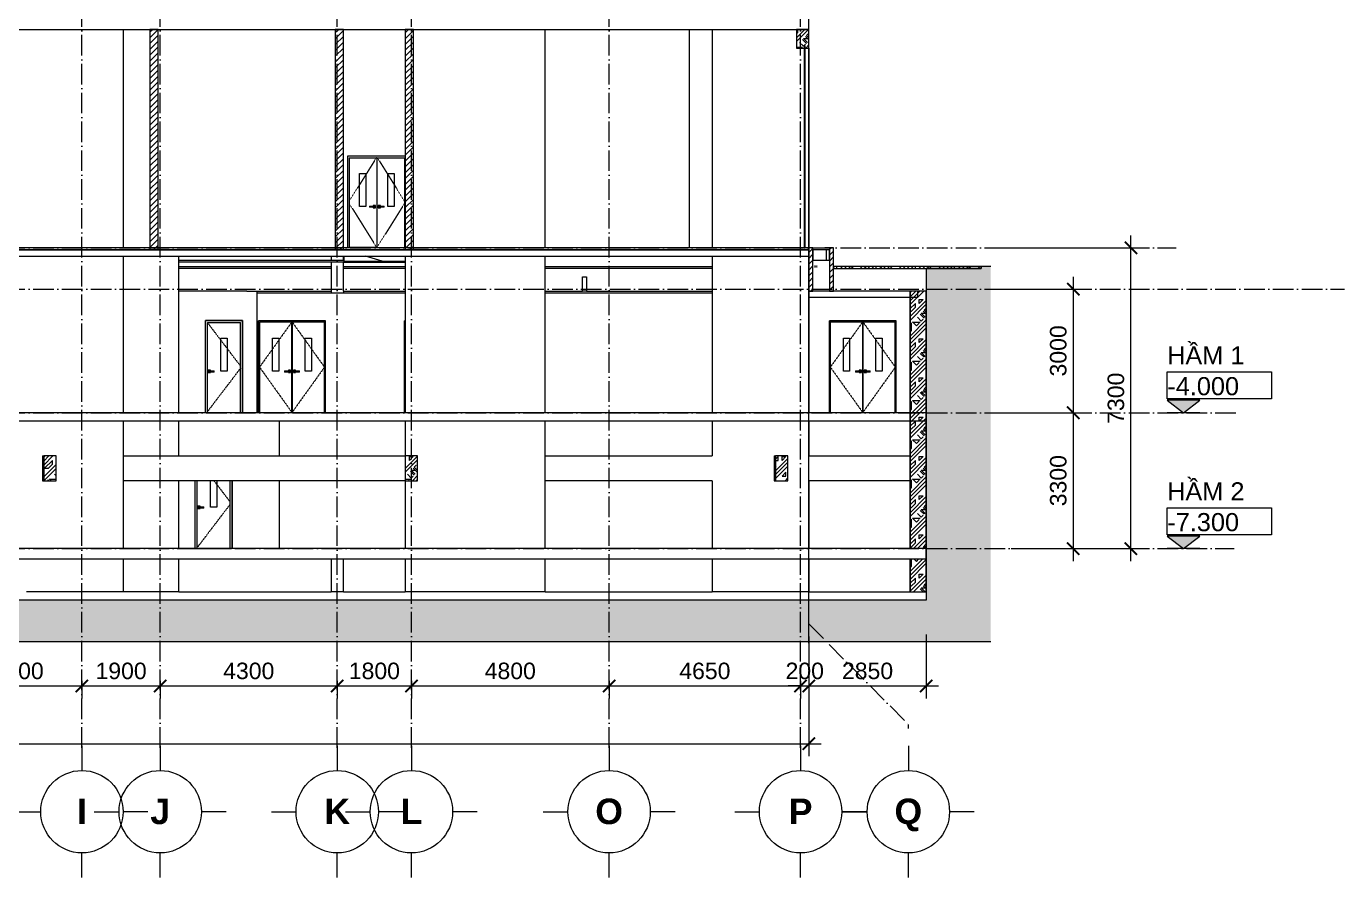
# Model space of a CAD drawing. Header units: millimetres. Extents: x -4940 to 55609, y -15283 to 93540.
# Drawn here: x 23600 to 55609, y -15283 to 5375 of the extents above; entities that cross this region are included whole.
import ezdxf

# ---------------------------------------------------------------- set-up
doc = ezdxf.new("R2010")
doc.units = ezdxf.units.MM
for name, pattern in [('Dash 1_16_', [3.175, 1.5875, -1.5875]), ('Double Dash 3_8_', [25.4, 9.525, -3.175, 3.175, -3.175, 3.175, -3.175]), ('Grid Line', [14, 10, -2, 0, -2])]:
    doc.linetypes.add(name, pattern=pattern)
for name, color, linetype, lineweight in [('A-DOOR', 31, 'Continuous', 5), ('A-FLOR-MCUT', 3, 'Continuous', 9), ('CUA', 31, 'Continuous', 9), ('DIM', 1, 'Continuous', 5), ('Duong Ranh', 83, 'Double Dash 3_8_', 35), ('HATCH-TUONG', 152, 'Continuous', 9), ('KH', 6, 'Continuous', 5), ('KINH', 152, 'Continuous', 5), ('NET CAT', 3, 'Continuous', 5), ('NET CATConcrete', 3, 'Continuous', 5), ('NET THAY 2', 55, 'Continuous', 5), ('NET-CAT', 3, 'Continuous', 9), ('NET-THAY', 2, 'Continuous', 15), ('TRUC', 225, 'Continuous', 5)]:
    doc.layers.add(name, color=color, linetype=linetype, lineweight=lineweight)
doc.styles.add('Arial', font='arial_1.ttf', dxfattribs={"height": 440})
doc.styles.add('Arial_B', font='arialbd_1.ttf', dxfattribs={"height": 619.047619})
doc.styles.add('TA1', font='arial_1.ttf')
doc.dimstyles.new('D_200_KTx2', dxfattribs={"dimtxt": 400, "dimasz": 300, "dimexe": 300, "dimexo": 300, "dimgap": 160, "dimtad": 1, "dimdec": 0, "dimzin": 9, "dimtxsty": 'TA1', "dimblk": 'ARCHTICK', "dimcen": 1, "dimdle": 300, "dimclrd": 256, "dimclre": 256, "dimclrt": 7, "dimadec": 0, "dimazin": 0, "dimtfac": 1, "dimtdec": 0, "dimtix": 1, "dimtmove": 1, "dimatfit": 3, "dimldrblk": 'ARCHTICK', "dimfxl": 0, "dimtolj": 1, "dimtzin": 0, "dimlwd": -1, "dimlwe": -1, "dimarcsym": 0})
pattern_1 = [(45, (21278.48, 39800), (-70.71068, 70.71068), [])]
pattern_2 = [(45, (21373.7, 39800), (-476.246, 476.246), []), (45, (21469, 39800), (-476.246, 476.246), []), (45, (21278.5, 39800), (-476.246, 476.246), []), (45, (21754.7, 39800), (-476.246, 476.246), []), (45, (21850, 39800), (-476.246, 476.246), []), (0, (21659.5, 39895.25), (0, 952.5), [95.25, -857.25]), (0, (21754.7, 39990.5), (0, 952.5), [95.25, -857.25]), (45, (21659.5, 39895.25), (0, 952.491), [134.684, -1212.342]), (45, (21754.7, 39895.25), (0, 952.491), [134.684, -1212.342]), (0, (21659.5, 39895.25), (0, 952.5), [95.25, -857.25]), (90, (21183.2, 39895.25), (-952.5, 6e-14), [95.25, -857.25]), (90, (21278.5, 39895.25), (-952.5, 6e-14), [190.5, -762]), (45, (21183.2, 39990.5), (0, 952.491), [134.684, -1212.342]), (90, (22040.5, 40181), (-952.5, 6e-14), [95.25, -857.25]), (0, (21945.2, 40181), (0, 952.5), [95.25, -857.25]), (45, (21945.2, 40181), (0, 952.491), [134.684, -1212.342]), (0, (22135.7, 39895.25), (0, 952.5), [95.25, -857.25]), (0, (22135.7, 40371.5), (0, 952.5), [95.25, -857.25]), (90, (22326.2, 40466.75), (-952.5, 6e-14), [95.25, -857.25]), (45, (22135.7, 40371.5), (0, 952.491), [269.367, -1077.659]), (45, (22231, 40371.5), (0, 952.491), [134.684, -1212.342]), (45, (22421.5, 40562), (0, 952.491), [134.684, -1212.342]), (0, (22421.5, 40657.25), (0, 952.5), [95.25, -857.25]), (90, (22421.5, 40562), (-952.5, 6e-14), [95.25, -857.25]), (0, (21754.7, 40562), (0, 952.5), [95.25, -857.25]), (0, (21945.2, 40657.25), (0, 952.5), [95.25, -857.25]), (90, (21850, 40562), (-952.5, 6e-14), [95.25, -857.25]), (90, (21945.2, 40562), (-952.5, 6e-14), [95.25, -857.25]), (45, (21754.7, 40562), (0, 952.491), [134.684, -1212.342]), (45, (21945.2, 40562), (0, 952.491), [134.684, -1212.342]), (135, (21397.46, 40014.8), (-952.491, 6e-14), [134.684, -1212.342]), (135, (21516.6, 40133.4), (-952.491, 6e-14), [134.683, -1212.342]), (135, (21588.04, 40204.8), (-952.491, 6e-14), [134.683, -1212.342]), (135, (21611.85, 40228.6), (-952.491, 6e-14), [134.683, -1212.342]), (135, (21659.5, 40276.25), (-952.491, 6e-14), [134.683, -1212.342]), (135, (21683.3, 40300.06), (-952.491, 6e-14), [134.683, -1212.342]), (135, (21754.7, 40371.5), (-952.491, 6e-14), [134.683, -1212.342]), (135, (21802.35, 40419.1), (-952.491, 6e-14), [134.683, -1212.342]), (45, (21397.46, 40014.8), (0, 952.491), [95.25, -1251.775]), (45, (21516.6, 40133.4), (0, 952.491), [67.361, -1279.665]), (45, (21683.3, 40300.06), (0, 952.491), [67.361, -1279.665]), (45, (21588.04, 40395.3), (0, 952.491), [67.361, -1279.665]), (45, (21754.7, 40371.5), (0, 952.491), [67.361, -1279.665]), (45, (21659.5, 40466.75), (0, 952.491), [67.361, -1279.665]), (0, (21302.7, 40109.5), (0, 952.5), [190.043, -762.457]), (0, (21516.6, 40323.9), (0, 952.5), [95.25, -857.25])]

# ---------------------------------------------------------------- blocks, each defined once
blk = doc.blocks.new('CUA 2 CANH MO KHUNG NHOM - 1 - Type 1-402315-MẶT CẮT A-A')
at = {"layer": 'CUA', "color": 10, "lineweight": 5}
for p in [(32780, -4000), (32800, -1774)]:
    blk.add_line(p, (32780, -1774), dxfattribs=at)
blk = doc.blocks.new('CUA 1 CANH MO - 2 - Type 1-508426-MẶT CẮT A-A')
at = {"layer": 'A-DOOR', "color": 10}
for p, q in [((28075, -6295), (28075, -5650)), ((28225, -5650), (28225, -6295)), ((28225, -6295), (28075, -6295)), ((27750, -7295), (28550, -7295))]:
    blk.add_line(p, q, dxfattribs=at)
at = {"layer": 'CUA', "color": 10, "lineweight": 5}
for p, q in [((27700, -7300), (27700, -5650)), ((27750, -7300), (27750, -5650)), ((28550, -7300), (28550, -5650)), ((28600, -7300), (28600, -5650)), ((27818, -6272), (27763, -6272)), ((27763, -6272), (27763, -6327)), ((27763, -6327), (27818, -6327)), ((27776, -6285), (27911, -6285)), ((27776, -6285), (27776, -6315)), ((27911, -6315), (27776, -6315)), ((27818, -6285), (27818, -6272)), ((27818, -6327), (27818, -6315)), ((27911, -6315), (27911, -6285))]:
    blk.add_line(p, q, dxfattribs=at)
at = {"layer": 'CUA', "color": 10, "linetype": 'Dash 1_16_', "lineweight": 5}
for p, q in [((28154, -5650), (28550, -6170)), ((28550, -6220), (27750, -7270))]:
    blk.add_line(p, q, dxfattribs=at)
blk = doc.blocks.new('CUA 1 CANH MO - 2 - Type 1-499902-MẶT CẮT A-A')
at = {"layer": 'A-DOOR', "color": 10}
for p, q in [((28325, -2995), (28325, -2195)), ((28325, -2195), (28475, -2195)), ((28475, -2195), (28475, -2995)), ((28475, -2995), (28325, -2995)), ((28000, -3995), (28800, -3995))]:
    blk.add_line(p, q, dxfattribs=at)
at = {"layer": 'CUA', "color": 10, "lineweight": 5}
for p, q in [((27950, -4000), (27950, -1764)), ((28850, -1764), (27950, -1764)), ((28000, -4000), (28000, -1814)), ((28000, -1814), (28800, -1814)), ((28800, -4000), (28800, -1814)), ((28850, -4000), (28850, -1764)), ((28068, -2972), (28013, -2972)), ((28013, -2972), (28013, -3027)), ((28013, -3027), (28068, -3027)), ((28026, -2985), (28161, -2985)), ((28026, -2985), (28026, -3015)), ((28161, -3015), (28026, -3015)), ((28068, -2985), (28068, -2972)), ((28068, -3027), (28068, -3015)), ((28161, -3015), (28161, -2985))]:
    blk.add_line(p, q, dxfattribs=at)
at = {"layer": 'CUA', "color": 10, "linetype": 'Dash 1_16_', "lineweight": 5}
for p, q in [((28000, -1820), (28800, -2870)), ((28800, -2920), (28000, -3970))]:
    blk.add_line(p, q, dxfattribs=at)
blk = doc.blocks.new('CUA 2 CANH MO KHUNG NHOM - 1 - Type 1-V1-MẶT CẮT A-A')
at = {"layer": 'A-DOOR', "color": 10}
for p, q in [((20699, -1795), (19911, -1795)), ((19911, -1795), (19911, -3995)), ((20699, -3995), (20699, -1795)), ((21489, -1795), (20700, -1795)), ((20700, -1795), (20700, -3995)), ((21489, -3995), (21489, -1795)), ((20230, -2195), (20380, -2195)), ((20230, -2995), (20230, -2195)), ((20380, -2195), (20380, -2995)), ((21020, -2995), (21020, -2195)), ((21020, -2195), (21170, -2195)), ((21170, -2195), (21170, -2995)), ((20380, -2995), (20230, -2995)), ((21170, -2995), (21020, -2995)), ((19911, -3995), (20699, -3995)), ((20700, -3995), (21489, -3995))]:
    blk.add_line(p, q, dxfattribs=at)
at = {"layer": 'CUA', "color": 10, "lineweight": 5}
for p, q in [((19890, -4000), (19890, -1774)), ((21510, -1774), (19890, -1774)), ((19910, -1794), (19910, -4000)), ((19910, -1794), (21490, -1794)), ((21490, -4000), (21490, -1794)), ((21510, -4000), (21510, -1774)), ((20519, -2985), (20654, -2985)), ((20519, -2985), (20519, -3015)), ((20654, -3015), (20519, -3015)), ((20612, -2972), (20612, -2985)), ((20667, -2972), (20612, -2972)), ((20612, -3015), (20612, -3027)), ((20612, -3027), (20667, -3027)), ((20654, -3015), (20654, -2985)), ((20667, -3027), (20667, -2972)), ((20788, -2972), (20733, -2972)), ((20733, -2972), (20733, -3027)), ((20733, -3027), (20788, -3027)), ((20745, -2985), (20880, -2985)), ((20745, -2985), (20745, -3015)), ((20880, -3015), (20745, -3015)), ((20788, -2985), (20788, -2972)), ((20788, -3027), (20788, -3015)), ((20880, -3015), (20880, -2985)), ((19930, -3995), (19930, -4000)), ((21470, -4000), (21470, -3995))]:
    blk.add_line(p, q, dxfattribs=at)
at = {"layer": 'CUA', "color": 10, "linetype": 'Dash 1_16_', "lineweight": 5}
for p, q in [((20699, -1795), (19911, -2895)), ((20700, -1795), (21489, -2895)), ((19911, -2895), (20699, -3995)), ((21489, -2895), (20700, -3995))]:
    blk.add_line(p, q, dxfattribs=at)
blk = doc.blocks.new('ALC1807-ASCENT PLAZA-TANG HAM_rvt-1-MẶT CẮT A-A')
at = {"layer": 'NET-THAY', "color": 250}
for p, q in [((28950, -1050), (27300, -1050)), ((28950, -1050), (29200, -1050)), ((29200, -1050), (29200, -4000)), ((32800, -1100), (29200, -1100)), ((40250, -1100), (36200, -1100)), ((27950, -1764), (28850, -1764)), ((27950, -4000), (27950, -1764)), ((28850, -1764), (28850, -4000)), ((29750, -5050), (29750, -4200)), ((27700, -7300), (27700, -5650)), ((28600, -5650), (28600, -7300)), ((29750, -7300), (29750, -5650))]:
    blk.add_line(p, q, dxfattribs=at)
at = {"lineweight": 9}
for name, p in [('CUA 1 CANH MO - 2 - Type 1-499902-MẶT CẮT A-A', (0, 0)), ('CUA 2 CANH MO KHUNG NHOM - 1 - Type 1-V1-MẶT CẮT A-A', (9350, 0)), ('CUA 2 CANH MO KHUNG NHOM - 1 - Type 1-402315-MẶT CẮT A-A', (0, 0)), ('CUA 2 CANH MO KHUNG NHOM - 1 - Type 1-V1-MẶT CẮT A-A', (23210, 0)), ('CUA 1 CANH MO - 2 - Type 1-508426-MẶT CẮT A-A', (0, 0))]:
    blk.add_blockref(name, p, dxfattribs=at)
blk = doc.blocks.new('System Panel - Glazed-394770-MẶT CẮT A-A')
at = {"layer": 'KINH', "color": 7, "lineweight": 9}
for p, q in [((42487, 2200), (42487, 0)), ((42513, 2200), (42487, 2200)), ((42513, 0), (42513, 2200)), ((42487, 0), (42513, 0))]:
    blk.add_line(p, q, dxfattribs=at)
blk = doc.blocks.new('System Panel - Glazed-503857-MẶT CẮT A-A')
at = {"layer": 'KINH', "color": 7, "lineweight": 9}
for p, q in [((42487, 4900), (42487, 2200)), ((42513, 4900), (42487, 4900)), ((42513, 2200), (42513, 4900)), ((42487, 2200), (42513, 2200))]:
    blk.add_line(p, q, dxfattribs=at)
blk = doc.blocks.new('CUA 2 CANH MO KHUNG NHOM - 1 - Type 1-362138-MẶT CẮT A-A')
at = {"layer": 'A-DOOR', "color": 10}
for p, q in [((32109, 2186), (32109, 5)), ((32110, 2186), (32110, 5)), ((31690, 1005), (31690, 1805)), ((31690, 1805), (31840, 1805)), ((31840, 1805), (31840, 1005)), ((32380, 1005), (32380, 1805)), ((32380, 1805), (32530, 1805)), ((32530, 1805), (32530, 1005)), ((31840, 1005), (31690, 1005)), ((32530, 1005), (32380, 1005)), ((32109, 5), (31440, 5)), ((32110, 5), (32780, 5))]:
    blk.add_line(p, q, dxfattribs=at)
at = {"layer": 'CUA', "color": 10, "lineweight": 5}
for p, q in [((32800, 2226), (31400, 2226)), ((31400, 2226), (31400, 0)), ((31440, 2186), (31440, 0)), ((31440, 2186), (32780, 2186)), ((32780, 2186), (32780, 0)), ((31929, 1015), (32064, 1015)), ((31929, 1015), (31929, 985)), ((32064, 985), (31929, 985)), ((32022, 1028), (32022, 1015)), ((32077, 1028), (32022, 1028)), ((32022, 985), (32022, 973)), ((32022, 973), (32077, 973)), ((32064, 985), (32064, 1015)), ((32077, 973), (32077, 1028)), ((32198, 1028), (32143, 1028)), ((32143, 1028), (32143, 973)), ((32143, 973), (32198, 973)), ((32155, 1015), (32290, 1015)), ((32155, 1015), (32155, 985)), ((32290, 985), (32155, 985)), ((32198, 1015), (32198, 1028)), ((32198, 973), (32198, 985)), ((32290, 985), (32290, 1015))]:
    blk.add_line(p, q, dxfattribs=at)
at = {"layer": 'CUA', "color": 10, "linetype": 'Dash 1_16_', "lineweight": 5}
for p, q in [((32098, 2186), (31440, 1135)), ((32122, 2186), (32780, 1135)), ((31440, 1075), (32109, 5)), ((32780, 1075), (32110, 5))]:
    blk.add_line(p, q, dxfattribs=at)
blk = doc.blocks.new('Ramp - Ramp-902374-MẶT CẮT A-A')
at = {"layer": 'NET THAY 2'}
h = blk.add_hatch(dxfattribs=at)
h.set_pattern_fill('FP_8', color=256, style=0, pattern_type=2)
h.set_pattern_definition([(90, (32800, -342), (-9800, 6e-13), [945.96, 0]), (0, (32799.9, 603.9), (0, -945.96), [9800, 0]), (90, (42600, -342), (-9800, 6e-13), [945.96, 0]), (0, (32799.9, -342.1), (0, -945.96), [9800, 0]), (0, (32799.9, 130.9), (0, -945.96), [9800, 0]), (17.417, (32810.44, 130.06), (29400.023, 9459.478), [1585.63, -39498.02]), (162.583, (34323.37, -342.91), (-29400.023, 9459.478), [1585.63, -39498.02]), (17.417, (33910.44, 130.06), (29400.023, 9459.478), [1585.63, -39498.02]), (162.583, (35423.37, -342.91), (-29400.023, 9459.478), [1585.63, -39498.02]), (17.417, (35010.44, 130.06), (29400.023, 9459.478), [1585.63, -39498.02]), (162.583, (36523.37, -342.91), (-29400.023, 9459.478), [1585.63, -39498.02]), (17.417, (36110.44, 130.06), (29400.023, 9459.478), [1585.63, -39498.02]), (162.583, (37623.37, -342.91), (-29400.023, 9459.478), [1585.63, -39498.02]), (17.417, (37210.44, 130.06), (29400.023, 9459.478), [1585.63, -39498.02]), (162.583, (38723.37, -342.91), (-29400.023, 9459.478), [1585.63, -39498.02]), (17.417, (38310.44, 130.06), (29400.023, 9459.478), [1585.63, -39498.02]), (162.583, (39823.37, -342.91), (-29400.023, 9459.478), [1585.63, -39498.02]), (17.417, (39410.44, 130.06), (29400.023, 9459.478), [1585.63, -39498.02]), (162.583, (40923.37, -342.91), (-29400.023, 9459.478), [1585.63, -39498.02]), (17.417, (40510.44, 130.06), (29400.023, 9459.478), [1585.63, -39498.02]), (162.583, (42023.37, -342.91), (-29400.0232, 9459.478), [1585.63, -39498.02]), (17.417, (41606.78, 130.35), (29400.0232, 9459.478), [1033.7, -40049.95]), (162.583, (42593.1, -178), (-29400.0232, 9459.478), [1033.7, -40049.95])])
h.paths.add_polyline_path([(32403, -351), (32800, -351), (32800, -200), (31310, -200), (31310, -351)], flags=0)
at = {"layer": 'NET THAY 2', "color": 10}
for p, q in [((31310, -200), (31310, -351)), ((31310, -351), (32800, -351))]:
    blk.add_line(p, q, dxfattribs=at)
blk = doc.blocks.new('ALC1807-ASCENT PLAZA-TANG 1_2_rvt-1-MẶT CẮT A-A')
at = {"layer": 'HATCH-TUONG', "lineweight": 5}
h = blk.add_hatch(dxfattribs=at)
h.set_pattern_fill('FP_2', color=10, style=0, pattern_type=2)
h.set_pattern_definition(pattern_1)
h.paths.add_polyline_path([(26600, -50), (26800, -50), (26800, 5300), (26600, 5300), (26600, 224)], flags=0)
h = blk.add_hatch(dxfattribs=at)
h.set_pattern_fill('FP_2', color=10, style=0, pattern_type=2)
h.set_pattern_definition(pattern_1)
h.paths.add_polyline_path([(31300, -50), (31300, 5300), (31100, 5300), (31100, -50)], flags=0)
h = blk.add_hatch(dxfattribs=at)
h.set_pattern_fill('FP_2', color=10, style=0, pattern_type=2)
h.set_pattern_definition(pattern_1)
h.paths.add_polyline_path([(33000, -50), (33000, 5300), (32800, 5300), (32800, -50)], flags=0)
h = blk.add_hatch(dxfattribs=at)
h.set_pattern_fill('FP_2', color=10, style=0, pattern_type=2)
h.set_pattern_definition(pattern_1)
h.paths.add_polyline_path([(42600, -1050), (42700, -1050), (42700, 0), (42600, 0), (42600, -609)], flags=0)
h = blk.add_hatch(dxfattribs=at)
h.set_pattern_fill('FP_2', color=10, style=0, pattern_type=2)
h.set_pattern_definition(pattern_1)
h.paths.add_polyline_path([(43102, -1050), (43202, -1050), (43202, 0), (43102, 0), (43102, -609)], flags=0)
at = {"layer": 'NET CAT'}
h = blk.add_hatch(dxfattribs=at)
h.set_pattern_fill('FP_7', color=10, style=0, pattern_type=2)
h.set_pattern_definition([(0, (21278.5, 39800), (1270, 1270), [1270, -1270]), (0, (21278.5, 40276.2), (1270, 1270), [1270, -1270]), (0, (21278.5, 40752.5), (1270, 1270), [1270, -1270]), (90, (21437.2, 40911.2), (-1270, 1270), [1270, -1270]), (90, (21913.5, 40911.2), (-1270, 1270), [1270, -1270]), (90, (22389.7, 40911.2), (-1270, 1270), [1270, -1270])])
h.paths.add_polyline_path([(42700, -300), (43102, -300), (43102, -50), (42700, -50)], flags=0)
h = blk.add_hatch(dxfattribs=at)
h.set_pattern_fill('AR-HBONE', color=134, scale=2.5, style=0)
h.paths.add_polyline_path([(45450, -8550), (47016, -8550), (47016, -450), (46785, -450), (46785, -500), (45450, -500), (45450, -6439)], flags=0)
h.paths.add_polyline_path([(-3110, -8550), (-3110, -500), (-3994, -500), (-3994, -450), (-4940, -450), (-4940, -8550)], flags=0)
h = blk.add_hatch(dxfattribs=at)
h.set_pattern_fill('FP_6', color=10, style=0, pattern_type=2)
h.set_pattern_definition([(45, (21373.7, 39800), (-476.246, 476.246), []), (45, (21469, 39800), (-476.246, 476.246), []), (45, (21278.5, 39800), (-476.246, 476.246), []), (45, (21754.7, 39800), (-476.246, 476.246), []), (45, (21850, 39800), (-476.246, 476.246), []), (0, (21659.5, 39895.25), (0, 952.5), [95.25, -857.25]), (0, (21754.7, 39990.5), (0, 952.5), [95.25, -857.25]), (45, (21659.5, 39895.25), (0, 952.491), [134.684, -1212.342]), (45, (21754.7, 39895.25), (0, 952.491), [134.684, -1212.342]), (0, (21659.5, 39895.25), (0, 952.5), [95.25, -857.25]), (90, (21183.2, 39895.25), (-952.5, 6e-14), [95.25, -857.25]), (90, (21278.5, 39895.25), (-952.5, 6e-14), [190.5, -762]), (45, (21183.2, 39990.5), (0, 952.491), [134.684, -1212.342]), (90, (22040.5, 40181), (-952.5, 6e-14), [95.25, -857.25]), (0, (21945.2, 40181), (0, 952.5), [95.25, -857.25]), (45, (21945.2, 40181), (0, 952.491), [134.684, -1212.342]), (0, (22135.7, 39895.25), (0, 952.5), [95.25, -857.25]), (0, (22135.7, 40371.5), (0, 952.5), [95.25, -857.25]), (90, (22326.2, 40466.75), (-952.5, 6e-14), [95.25, -857.25]), (45, (22135.7, 40371.5), (0, 952.491), [269.367, -1077.659]), (45, (22231, 40371.5), (0, 952.491), [134.684, -1212.342]), (45, (22421.5, 40562), (0, 952.491), [134.684, -1212.342]), (0, (22421.5, 40657.25), (0, 952.5), [95.25, -857.25]), (90, (22421.5, 40562), (-952.5, 6e-14), [95.25, -857.25]), (0, (21754.7, 40562), (0, 952.5), [95.25, -857.25]), (0, (21945.2, 40657.25), (0, 952.5), [95.25, -857.25]), (90, (21850, 40562), (-952.5, 6e-14), [95.25, -857.25]), (90, (21945.2, 40562), (-952.5, 6e-14), [95.25, -857.25]), (45, (21754.7, 40562), (0, 952.491), [134.684, -1212.342]), (45, (21945.2, 40562), (0, 952.491), [134.684, -1212.342]), (135, (21397.46, 40014.8), (-952.491, 6e-14), [134.684, -1212.342]), (135, (21516.6, 40133.4), (-952.491, 6e-14), [134.684, -1212.342]), (135, (21588.04, 40204.8), (-952.491, 6e-14), [134.684, -1212.342]), (135, (21611.85, 40228.6), (-952.491, 6e-14), [134.684, -1212.342]), (135, (21659.5, 40276.25), (-952.491, 6e-14), [134.684, -1212.342]), (135, (21683.3, 40300.06), (-952.491, 6e-14), [134.684, -1212.342]), (135, (21754.7, 40371.5), (-952.491, 6e-14), [134.684, -1212.342]), (135, (21802.35, 40419.1), (-952.491, 6e-14), [134.684, -1212.342]), (45, (21397.46, 40014.8), (0, 952.491), [95.25, -1251.775]), (45, (21516.6, 40133.4), (0, 952.491), [67.361, -1279.665]), (45, (21683.3, 40300.06), (0, 952.491), [67.361, -1279.665]), (45, (21588.04, 40395.3), (0, 952.491), [67.361, -1279.665]), (45, (21754.7, 40371.5), (0, 952.491), [67.361, -1279.665]), (45, (21659.5, 40466.75), (0, 952.491), [67.361, -1279.665]), (0, (21302.7, 40109.5), (0, 952.5), [190.043, -762.457]), (0, (21516.6, 40323.9), (0, 952.5), [95.25, -857.25])])
h.paths.add_polyline_path([(46785, -500), (46785, -450), (43202, -450), (43202, -500), (45450, -500)], flags=0)
h = blk.add_hatch(dxfattribs=at)
h.set_pattern_fill('AR-HBONE', color=134, scale=2.5, style=0)
h.paths.add_polyline_path([(14544, -9550), (47016, -9550), (47016, -8550), (-4940, -8550), (-4940, -9550), (11296, -9550)], flags=0)
at = {"layer": 'A-FLOR-MCUT', "color": 7}
for p, q in [((45450, -500), (46785, -500)), ((46785, -500), (45450, -500)), ((46785, -500), (46785, -450)), ((46785, -450), (46785, -500))]:
    blk.add_line(p, q, dxfattribs=at)
at = {"layer": 'Duong Ranh', "color": 50}
blk.add_line((42740, -450), (42804, -450), dxfattribs=at)
at = {"layer": 'NET-CAT', "color": 7}
for p, q in [((26600, 5300), (26600, -50)), ((26800, 5300), (26600, 5300)), ((26800, -50), (26800, 5300)), ((31100, 5300), (31100, -50)), ((31300, 5300), (31100, 5300)), ((31300, -50), (31300, 5300)), ((32800, 5300), (32800, -50)), ((33000, 5300), (32800, 5300)), ((33000, -50), (33000, 5300)), ((42700, 0), (42600, 0)), ((42600, 0), (42600, -1050)), ((42700, -1050), (42700, 0)), ((43102, 0), (43102, -1050)), ((43202, 0), (43102, 0)), ((43202, -1050), (43202, 0)), ((26600, -50), (26800, -50)), ((31100, -50), (31300, -50)), ((32800, -50), (33000, -50)), ((42600, -1050), (42700, -1050)), ((43102, -1050), (43202, -1050))]:
    blk.add_line(p, q, dxfattribs=at)
at = {"layer": 'NET-CAT', "color": 250, "lineweight": 15}
for p, q in [((42600, 0), (7810, 0)), ((42600, -50), (42600, 0)), ((7810, -50), (42600, -50)), ((43102, -50), (42700, -50)), ((42700, -50), (42700, -300)), ((42700, -300), (43102, -300)), ((43102, -300), (43102, -50)), ((46785, -450), (43202, -450)), ((43202, -450), (43202, -500)), ((43202, -500), (45450, -500)), ((45450, -500), (45450, -8550)), ((47016, -450), (46785, -450)), ((45450, -8550), (-3110, -8550)), ((-4940, -9550), (47016, -9550))]:
    blk.add_line(p, q, dxfattribs=at)
at = {"layer": 'NET-THAY', "color": 250}
for p, q in [((39700, 0), (39700, 5300)), ((43102, 0), (42990, 0)), ((27300, -450), (31000, -450)), ((31300, -450), (32800, -450)), ((37100, -1050), (37100, -700)), ((37100, -700), (37200, -700)), ((37200, -700), (37200, -1050)), ((37200, -1050), (37100, -1050))]:
    blk.add_line(p, q, dxfattribs=at)
at = {"layer": 'NET-THAY', "color": 7, "lineweight": 9}
for p, q in [((27300, -300), (31310, -300)), ((31310, -350), (27300, -350)), ((27300, -450), (31000, -450)), ((31000, -500), (27300, -500)), ((32800, -500), (31300, -500)), ((36200, -450), (40250, -450)), ((40250, -500), (36200, -500))]:
    blk.add_line(p, q, dxfattribs=at)
at = {"layer": 'NET-THAY', "color": 250, "flags": 128}
blk.add_lwpolyline([(42700, 0), (42760, 0), (42816, 0), (42866, 0), (42908, 0), (42943, 0), (42968, 0), (42984, 0), (42990, 0)], dxfattribs=at)
at = {"lineweight": 9}
for name in ['System Panel - Glazed-503857-MẶT CẮT A-A', 'CUA 2 CANH MO KHUNG NHOM - 1 - Type 1-362138-MẶT CẮT A-A', 'System Panel - Glazed-394770-MẶT CẮT A-A', 'Ramp - Ramp-902374-MẶT CẮT A-A']:
    blk.add_blockref(name, (0, 0), dxfattribs=at)
blk = doc.blocks.new('Grid - FamilyAL-KH TRUC-1020318-MẶT CẮT A-A')
at = {"layer": 'KH'}
for p, q in [((0, -12336), (0, -12936)), ((-1600, -13936), (-1000, -13936)), ((1600, -13936), (1000, -13936)), ((0, -15536), (0, -14936))]:
    blk.add_line(p, q, dxfattribs=at)
blk.add_circle((0, -13936), 1000, dxfattribs=at)
blk = doc.blocks.new('_ARCHTICK')
at = {"color": 0, "linetype": 'ByBlock', "const_width": 0.15}
blk.add_lwpolyline([(-0.5, -0.5), (0.5, 0.5)], dxfattribs=at)
blk = doc.blocks.new('DIMBLOCK37-MẶT CẮT A-A')
at = {"layer": 'Defpoints', "color": 0, "transparency": 16777216}
for p in [(21850, -10209), (24950, -10209), (24950, -10633)]:
    blk.add_point(p, dxfattribs=at)
at = {"layer": 'DIM', "transparency": 16777216}
for p, q in [((21850, -10509), (21850, -10933)), ((24950, -10509), (24950, -10933)), ((21550, -10633), (25250, -10633))]:
    blk.add_line(p, q, dxfattribs=at)
at = {"layer": 'DIM', "transparency": 16777216, "xscale": 300, "yscale": 300, "zscale": 300, "rotation": 180}
blk.add_blockref('_ARCHTICK', (21850, -10633), dxfattribs=at)
at = {"layer": 'DIM', "transparency": 16777216, "xscale": 300, "yscale": 300, "zscale": 300}
blk.add_blockref('_ARCHTICK', (24950, -10633), dxfattribs=at)
at = {"layer": 'DIM', "color": 7, "transparency": 16777216, "insert": (23400, -10269), "char_height": 400, "attachment_point": 5, "style": 'TA1'}
blk.add_mtext('\\A1;3100', dxfattribs=at)
blk = doc.blocks.new('DIMBLOCK38-MẶT CẮT A-A')
at = {"layer": 'Defpoints', "color": 0, "transparency": 16777216}
for p in [(24950, -10209), (26850, -10209), (26850, -10633)]:
    blk.add_point(p, dxfattribs=at)
at = {"layer": 'DIM', "transparency": 16777216}
for p, q in [((24950, -10509), (24950, -10933)), ((26850, -10509), (26850, -10933)), ((24650, -10633), (27150, -10633))]:
    blk.add_line(p, q, dxfattribs=at)
at = {"layer": 'DIM', "transparency": 16777216, "xscale": 300, "yscale": 300, "zscale": 300, "rotation": 180}
blk.add_blockref('_ARCHTICK', (24950, -10633), dxfattribs=at)
at = {"layer": 'DIM', "transparency": 16777216, "xscale": 300, "yscale": 300, "zscale": 300}
blk.add_blockref('_ARCHTICK', (26850, -10633), dxfattribs=at)
at = {"layer": 'DIM', "color": 7, "transparency": 16777216, "insert": (25900, -10269), "char_height": 400, "attachment_point": 5, "style": 'TA1'}
blk.add_mtext('\\A1;1900', dxfattribs=at)
blk = doc.blocks.new('DIMBLOCK39-MẶT CẮT A-A')
at = {"layer": 'Defpoints', "color": 0, "transparency": 16777216}
for p in [(26850, -10209), (31150, -10209), (31150, -10633)]:
    blk.add_point(p, dxfattribs=at)
at = {"layer": 'DIM', "transparency": 16777216}
for p, q in [((26850, -10509), (26850, -10933)), ((31150, -10509), (31150, -10933)), ((26550, -10633), (31450, -10633))]:
    blk.add_line(p, q, dxfattribs=at)
at = {"layer": 'DIM', "transparency": 16777216, "xscale": 300, "yscale": 300, "zscale": 300, "rotation": 180}
blk.add_blockref('_ARCHTICK', (26850, -10633), dxfattribs=at)
at = {"layer": 'DIM', "transparency": 16777216, "xscale": 300, "yscale": 300, "zscale": 300}
blk.add_blockref('_ARCHTICK', (31150, -10633), dxfattribs=at)
at = {"layer": 'DIM', "color": 7, "transparency": 16777216, "insert": (29000, -10269), "char_height": 400, "attachment_point": 5, "style": 'TA1'}
blk.add_mtext('\\A1;4300', dxfattribs=at)
blk = doc.blocks.new('DIMBLOCK40-MẶT CẮT A-A')
at = {"layer": 'Defpoints', "color": 0, "transparency": 16777216}
for p in [(31150, -10209), (32950, -10209), (32950, -10633)]:
    blk.add_point(p, dxfattribs=at)
at = {"layer": 'DIM', "transparency": 16777216}
for p, q in [((31150, -10509), (31150, -10933)), ((32950, -10509), (32950, -10933)), ((30850, -10633), (33250, -10633))]:
    blk.add_line(p, q, dxfattribs=at)
at = {"layer": 'DIM', "transparency": 16777216, "xscale": 300, "yscale": 300, "zscale": 300, "rotation": 180}
blk.add_blockref('_ARCHTICK', (31150, -10633), dxfattribs=at)
at = {"layer": 'DIM', "transparency": 16777216, "xscale": 300, "yscale": 300, "zscale": 300}
blk.add_blockref('_ARCHTICK', (32950, -10633), dxfattribs=at)
at = {"layer": 'DIM', "color": 7, "transparency": 16777216, "insert": (32050, -10269), "char_height": 400, "attachment_point": 5, "style": 'TA1'}
blk.add_mtext('\\A1;1800', dxfattribs=at)
blk = doc.blocks.new('DIMBLOCK41-MẶT CẮT A-A')
at = {"layer": 'Defpoints', "color": 0, "transparency": 16777216}
for p in [(32950, -10209), (37750, -10209), (37750, -10633)]:
    blk.add_point(p, dxfattribs=at)
at = {"layer": 'DIM', "transparency": 16777216}
for p, q in [((32950, -10509), (32950, -10933)), ((37750, -10509), (37750, -10933)), ((32650, -10633), (38050, -10633))]:
    blk.add_line(p, q, dxfattribs=at)
at = {"layer": 'DIM', "transparency": 16777216, "xscale": 300, "yscale": 300, "zscale": 300, "rotation": 180}
blk.add_blockref('_ARCHTICK', (32950, -10633), dxfattribs=at)
at = {"layer": 'DIM', "transparency": 16777216, "xscale": 300, "yscale": 300, "zscale": 300}
blk.add_blockref('_ARCHTICK', (37750, -10633), dxfattribs=at)
at = {"layer": 'DIM', "color": 7, "transparency": 16777216, "insert": (35350, -10269), "char_height": 400, "attachment_point": 5, "style": 'TA1'}
blk.add_mtext('\\A1;4800', dxfattribs=at)
blk = doc.blocks.new('DIMBLOCK42-MẶT CẮT A-A')
at = {"layer": 'Defpoints', "color": 0, "transparency": 16777216}
for p in [(37750, -10209), (42400, -10209), (42400, -10633)]:
    blk.add_point(p, dxfattribs=at)
at = {"layer": 'DIM', "transparency": 16777216}
for p, q in [((37750, -10509), (37750, -10933)), ((42400, -10509), (42400, -10933)), ((37450, -10633), (42700, -10633))]:
    blk.add_line(p, q, dxfattribs=at)
at = {"layer": 'DIM', "transparency": 16777216, "xscale": 300, "yscale": 300, "zscale": 300, "rotation": 180}
blk.add_blockref('_ARCHTICK', (37750, -10633), dxfattribs=at)
at = {"layer": 'DIM', "transparency": 16777216, "xscale": 300, "yscale": 300, "zscale": 300}
blk.add_blockref('_ARCHTICK', (42400, -10633), dxfattribs=at)
at = {"layer": 'DIM', "color": 7, "transparency": 16777216, "insert": (40075, -10269), "char_height": 400, "attachment_point": 5, "style": 'TA1'}
blk.add_mtext('\\A1;4650', dxfattribs=at)
blk = doc.blocks.new('DIMBLOCK43-MẶT CẮT A-A')
at = {"layer": 'Defpoints', "color": 0, "transparency": 16777216}
for p in [(42600, -9128), (42400, -10209), (42600, -10633)]:
    blk.add_point(p, dxfattribs=at)
at = {"layer": 'DIM', "transparency": 16777216}
for p, q in [((42600, -9428), (42600, -10933)), ((42400, -10509), (42400, -10933)), ((42400, -10633), (42100, -10633)), ((42400, -10633), (42600, -10633)), ((42600, -10633), (42900, -10633))]:
    blk.add_line(p, q, dxfattribs=at)
at = {"layer": 'DIM', "transparency": 16777216, "xscale": 300, "yscale": 300, "zscale": 300}
blk.add_blockref('_ARCHTICK', (42400, -10633), dxfattribs=at)
at = {"layer": 'DIM', "transparency": 16777216, "xscale": 300, "yscale": 300, "zscale": 300, "rotation": 180}
blk.add_blockref('_ARCHTICK', (42600, -10633), dxfattribs=at)
at = {"layer": 'DIM', "color": 7, "transparency": 16777216, "insert": (42500, -10269), "char_height": 400, "attachment_point": 5, "style": 'TA1'}
blk.add_mtext('\\A1;200', dxfattribs=at)
blk = doc.blocks.new('DIMBLOCK44-MẶT CẮT A-A')
at = {"layer": 'Defpoints', "color": 0, "transparency": 16777216}
for p in [(42600, -9128), (45450, -9082), (45450, -10633)]:
    blk.add_point(p, dxfattribs=at)
at = {"layer": 'DIM', "transparency": 16777216}
for p, q in [((42600, -9428), (42600, -10933)), ((45450, -9382), (45450, -10933)), ((42300, -10633), (45750, -10633))]:
    blk.add_line(p, q, dxfattribs=at)
at = {"layer": 'DIM', "transparency": 16777216, "xscale": 300, "yscale": 300, "zscale": 300, "rotation": 180}
blk.add_blockref('_ARCHTICK', (42600, -10633), dxfattribs=at)
at = {"layer": 'DIM', "transparency": 16777216, "xscale": 300, "yscale": 300, "zscale": 300}
blk.add_blockref('_ARCHTICK', (45450, -10633), dxfattribs=at)
at = {"layer": 'DIM', "color": 7, "transparency": 16777216, "insert": (44025, -10269), "char_height": 400, "attachment_point": 5, "style": 'TA1'}
blk.add_mtext('\\A1;2850', dxfattribs=at)
blk = doc.blocks.new('DIMBLOCK47-MẶT CẮT A-A')
at = {"layer": 'Defpoints', "color": 0, "transparency": 16777216}
for p in [(42600, -9128), (0, -11668), (42600, -12033)]:
    blk.add_point(p, dxfattribs=at)
at = {"layer": 'DIM', "transparency": 16777216}
for p, q in [((42600, -9428), (42600, -12333)), ((-300, -12033), (42900, -12033)), ((0, -11968), (0, -12333))]:
    blk.add_line(p, q, dxfattribs=at)
at = {"layer": 'DIM', "transparency": 16777216, "xscale": 300, "yscale": 300, "zscale": 300, "rotation": 180}
blk.add_blockref('_ARCHTICK', (0, -12033), dxfattribs=at)
at = {"layer": 'DIM', "transparency": 16777216, "xscale": 300, "yscale": 300, "zscale": 300}
blk.add_blockref('_ARCHTICK', (42600, -12033), dxfattribs=at)
at = {"layer": 'DIM', "color": 7, "transparency": 16777216, "insert": (21300, -11669), "char_height": 400, "attachment_point": 5, "style": 'TA1'}
blk.add_mtext('\\A1;42600', dxfattribs=at)
blk = doc.blocks.new('*D293')
at = {"layer": 'Defpoints', "color": 0, "transparency": 16777216}
for p in [(47021, -1000), (47021, -4000), (49021, -4000)]:
    blk.add_point(p, dxfattribs=at)
at = {"layer": 'DIM', "transparency": 16777216}
for p, q in [((49021, -700), (49021, -4300)), ((47321, -1000), (49321, -1000)), ((47321, -4000), (49321, -4000))]:
    blk.add_line(p, q, dxfattribs=at)
at = {"layer": 'DIM', "transparency": 16777216, "xscale": 300, "yscale": 300, "zscale": 300}
for p, rotation in [((49021, -1000), 90), ((49021, -4000), 270)]:
    blk.add_blockref('_ARCHTICK', p, dxfattribs=dict(at, rotation=rotation))
at = {"layer": 'DIM', "color": 7, "transparency": 16777216, "insert": (48657, -2500), "char_height": 400, "attachment_point": 5, "rotation": 90, "style": 'TA1'}
blk.add_mtext('\\A1;3000', dxfattribs=at)
blk = doc.blocks.new('*D294')
at = {"layer": 'Defpoints', "color": 0, "transparency": 16777216}
for p in [(47021, -4000), (47210, -7300), (49021, -7300)]:
    blk.add_point(p, dxfattribs=at)
at = {"layer": 'DIM', "transparency": 16777216}
for p, q in [((49021, -3700), (49021, -7600)), ((47321, -4000), (49321, -4000)), ((47510, -7300), (49321, -7300))]:
    blk.add_line(p, q, dxfattribs=at)
at = {"layer": 'DIM', "transparency": 16777216, "xscale": 300, "yscale": 300, "zscale": 300}
for p, rotation in [((49021, -4000), 90), ((49021, -7300), 270)]:
    blk.add_blockref('_ARCHTICK', p, dxfattribs=dict(at, rotation=rotation))
at = {"layer": 'DIM', "color": 7, "transparency": 16777216, "insert": (48657, -5650), "char_height": 400, "attachment_point": 5, "rotation": 90, "style": 'TA1'}
blk.add_mtext('\\A1;3300', dxfattribs=at)
blk = doc.blocks.new('*D295')
at = {"layer": 'Defpoints', "color": 0, "transparency": 16777216}
for p in [(47021, 0), (50421, 0), (47210, -7300)]:
    blk.add_point(p, dxfattribs=at)
at = {"layer": 'DIM', "transparency": 16777216}
for p, q in [((47321, 0), (50721, 0)), ((50421, -7600), (50421, 300)), ((47510, -7300), (50721, -7300))]:
    blk.add_line(p, q, dxfattribs=at)
at = {"layer": 'DIM', "transparency": 16777216, "xscale": 300, "yscale": 300, "zscale": 300}
for p, rotation in [((50421, 0), 90), ((50421, -7300), 270)]:
    blk.add_blockref('_ARCHTICK', p, dxfattribs=dict(at, rotation=rotation))
at = {"layer": 'DIM', "color": 7, "transparency": 16777216, "insert": (50057, -3650), "char_height": 400, "attachment_point": 5, "rotation": 90, "style": 'TA1'}
blk.add_mtext('\\A1;7300', dxfattribs=at)
blk = doc.blocks.new('Level - FamilyAL-CAODO-MD-504840-MẶT CẮT B-B')
at = {"layer": 'KH'}
blk.add_hatch(color=256, dxfattribs=at).paths.add_polyline_path([(108918, 300), (109711, 300), (109318, 0)], flags=0)
for p, q in [((108918, 337), (108918, 989)), ((108918, 989), (111455, 989)), ((111455, 989), (111455, 337)), ((111455, 337), (108918, 337)), ((108918, 300), (109318, 0)), ((109711, 300), (108918, 300)), ((109711, 0), (108918, 0)), ((109318, 0), (109711, 300))]:
    blk.add_line(p, q, dxfattribs=at)

msp = doc.modelspace()

# ---------------------------------------------------------------- hatches: boundary and pattern name
at = {"layer": 'HATCH-TUONG', "lineweight": 5}
h = msp.add_hatch(dxfattribs=at)
h.set_pattern_fill('FP_1', color=256, style=0, pattern_type=2)
h.set_pattern_definition(pattern_2)
h.paths.add_polyline_path([(45449.9, -8350), (45449.9, -7550), (45059.9, -7550), (45059.9, -8350)], flags=0)
h.paths.add_polyline_path([(45449.9, -7300), (45449.9, -1050), (45059.9, -1050), (45059.9, -7300)], flags=0)
at = {"layer": 'NET CATConcrete'}
h = msp.add_hatch(dxfattribs=at)
h.set_pattern_fill('FP_1', color=256, style=0, pattern_type=2)
h.set_pattern_definition(pattern_2)
h.paths.add_polyline_path([(42299.9, 4850), (42599.9, 4850), (42599.9, 5300), (42299.9, 5300)], flags=0)
h = msp.add_hatch(dxfattribs=at)
h.set_pattern_fill('FP_1', color=256, style=0, pattern_type=2)
h.set_pattern_definition(pattern_2)
h.paths.add_polyline_path([(24023.7, -5650), (24323.9, -5650), (24323.9, -5050), (24023.7, -5050)], flags=0)
h = msp.add_hatch(dxfattribs=at)
h.set_pattern_fill('FP_1', color=256, style=0, pattern_type=2)
h.set_pattern_definition(pattern_2)
h.paths.add_polyline_path([(32799.9, -5650), (33099.9, -5650), (33099.9, -5050), (32799.9, -5050)], flags=0)
h = msp.add_hatch(dxfattribs=at)
h.set_pattern_fill('FP_1', color=256, style=0, pattern_type=2)
h.set_pattern_definition(pattern_2)
h.paths.add_polyline_path([(42091.8, -5650), (42091.8, -5050), (41791.6, -5050), (41791.6, -5650)], flags=0)

# ---------------------------------------------------------------- linework, layer by layer
at = {"layer": 'DIM'}
msp.add_line((45015.4, -11566), (45015.4, -11667.6), dxfattribs=at)
at = {"layer": 'NET CAT'}
for p, q in [((25949.9, 5300), (25949.9, 0)), ((36199.9, 0), (36199.9, 5300)), ((40249.9, 5300), (40249.9, 0)), ((42599.9, 4850), (42599.9, 0)), ((25949.9, -200), (25949.9, -4000)), ((27299.9, -4000), (27299.9, -200)), ((30999.9, -200), (30999.9, -300)), ((31299.9, -300), (31299.9, -200)), ((32799.9, -200), (32799.9, -4000)), ((36199.9, -4000), (36199.9, -200)), ((40249.9, -200), (40249.9, -4000)), ((30999.9, -350), (30999.9, -1100)), ((31299.9, -1050), (31299.9, -350)), ((42599.9, -1200), (42599.9, -4000)), ((25949.9, -4200), (25949.9, -7300)), ((27299.9, -5050), (27299.9, -4200)), ((32799.9, -4200), (32799.9, -5050)), ((36199.9, -7300), (36199.9, -4200)), ((40249.9, -4200), (40249.9, -5050)), ((42599.9, -4200), (42599.9, -5050)), ((27299.9, -7300), (27299.9, -5650)), ((32799.9, -5650), (32799.9, -7300)), ((40249.9, -5650), (40249.9, -7300)), ((42599.9, -5650), (42599.9, -7300)), ((25949.9, -7550), (25949.9, -8350)), ((27299.9, -8350), (27299.9, -7550)), ((30999.9, -7550), (30999.9, -8350)), ((31299.9, -8350), (31299.9, -7550)), ((32799.9, -7550), (32799.9, -8350)), ((36199.9, -8350), (36199.9, -7550)), ((40249.9, -7550), (40249.9, -8350)), ((42599.9, -7550), (42599.9, -8350)), ((25949.9, -8350), (23599.9, -8350)), ((27299.9, -8350), (25949.9, -8350)), ((31299.9, -8350), (30999.9, -8350)), ((36199.9, -8350), (32799.9, -8350)), ((42599.9, -8350), (40249.9, -8350))]:
    msp.add_line(p, q, dxfattribs=at)
at = {"layer": 'NET CAT', "lineweight": 13}
for p, q in [((42299.9, 5300), (42299.9, 4850)), ((42599.9, 4850), (42599.9, 5300)), ((42299.9, 4850), (42599.9, 4850)), ((24323.9, -5050), (24023.7, -5050)), ((24023.7, -5050), (24023.7, -5650)), ((24323.9, -5650), (24323.9, -5050)), ((33099.9, -5050), (32799.9, -5050)), ((32799.9, -5050), (32799.9, -5650)), ((33099.9, -5650), (33099.9, -5050)), ((42091.8, -5050), (41791.6, -5050)), ((41791.6, -5050), (41791.6, -5650)), ((42091.8, -5650), (42091.8, -5050)), ((24023.7, -5650), (24323.9, -5650)), ((32799.9, -5650), (33099.9, -5650)), ((41791.6, -5650), (42091.8, -5650))]:
    msp.add_line(p, q, dxfattribs=at)
at = {"layer": 'NET CATConcrete'}
for p, q in [((42599.9, 5300), (42299.9, 5300)), ((23994.5, -5050), (24023.7, -5050)), ((23994.5, -5050), (23994.5, -5650)), ((25949.9, -5050), (32799.9, -5050)), ((36199.9, -5050), (40249.9, -5050)), ((41756.9, -5050), (41756.9, -5650)), ((41756.9, -5050), (41791.6, -5050)), ((42599.9, -5050), (45049.9, -5050)), ((23994.5, -5650), (24023.7, -5650)), ((32799.9, -5650), (25949.9, -5650)), ((40249.9, -5650), (36199.9, -5650)), ((41756.9, -5650), (41791.6, -5650)), ((45049.9, -5650), (42599.9, -5650))]:
    msp.add_line(p, q, dxfattribs=at)
at = {"layer": 'NET-CAT', "lineweight": 15}
for p, q in [((42599.9, 5300), (42599.9, 5450)), ((299.9, 5300), (42299.9, 5300)), ((42599.9, -50), (7799.9, -50)), ((7799.9, -200), (42599.9, -200)), ((42599.9, -200), (42599.9, -50)), ((45249.9, -1050), (42599.9, -1050)), ((42599.9, -1050), (42599.9, -1200)), ((42599.9, -1200), (45249.9, -1200)), ((45059.9, -1050), (45059.9, -7300)), ((45249.9, -1200), (45249.9, -1050)), ((45449.9, -4000), (7799.9, -4000)), ((45449.9, -4200), (45449.9, -4000)), ((7799.9, -4200), (45449.9, -4200)), ((45449.9, -7300), (7799.9, -7300)), ((45449.9, -7550), (45449.9, -7300)), ((7799.9, -7550), (45449.9, -7550)), ((45059.9, -7550), (45059.9, -8350))]:
    msp.add_line(p, q, dxfattribs=at)
at = {"layer": 'NET-CAT'}
for p, q in [((45049.9, -1050), (45049.9, -7300)), ((45449.9, -1050), (45249.9, -1050)), ((45449.9, -7300), (45449.9, -1050)), ((45049.9, -7550), (45049.9, -8350)), ((45449.9, -8350), (45449.9, -7550)), ((45049.9, -8350), (45449.9, -8350))]:
    msp.add_line(p, q, dxfattribs=at)
at = {"layer": 'NET-THAY', "lineweight": 9}
for p, q in [((42299.9, 5300), (42599.9, 5300)), ((29199.9, -1050), (30999.9, -1050)), ((31299.9, -1050), (31299.9, -1100)), ((31299.9, -1050), (32799.9, -1050)), ((36199.9, -1050), (37099.9, -1050)), ((37199.9, -1050), (40249.9, -1050))]:
    msp.add_line(p, q, dxfattribs=at)
at = {"layer": 'NET-THAY'}
for p, q in [((27299.9, -8350), (30999.9, -8350)), ((31299.9, -8350), (32799.9, -8350)), ((36199.9, -8350), (40249.9, -8350)), ((42599.9, -8350), (45049.9, -8350))]:
    msp.add_line(p, q, dxfattribs=at)
at = {"layer": 'TRUC', "linetype": 'Grid Line', "ltscale": 50}
for p, q in [((24949.9, -12136), (24949.9, 93540.4)), ((26849.9, -12136), (26849.9, 93540.4)), ((31149.9, -12136), (31149.9, 93540.4)), ((32949.9, -12136), (32949.9, 93540.4)), ((37749.9, -12136), (37749.9, 93540.4)), ((42399.9, -12136), (42399.9, 93540.4)), ((-4939.7, 0), (51521, 0)), ((-4939.7, -1000), (55609.5, -1000)), ((-4939.7, -4000), (52968.6, -4000)), ((-4939.7, -7300), (52924.5, -7300)), ((42599.9, -9127.6), (45015.4, -11566))]:
    msp.add_line(p, q, dxfattribs=at)
at = {"layer": 'TRUC', "linetype": 'Grid Line'}
msp.add_line((42599.9, -9596), (42599.9, 93540.4), dxfattribs=at)

# ---------------------------------------------------------------- block references
at = {"lineweight": 5}
for name in ['ALC1807-ASCENT PLAZA-TANG 1_2_rvt-1-MẶT CẮT A-A', 'ALC1807-ASCENT PLAZA-TANG HAM_rvt-1-MẶT CẮT A-A']:
    msp.add_blockref(name, (0, 0), dxfattribs=at)
at = {"layer": 'KH'}
for name, p in [('Level - FamilyAL-CAODO-MD-504840-MẶT CẮT B-B', (-57617.8, -4000)), ('Level - FamilyAL-CAODO-MD-504840-MẶT CẮT B-B', (-57617.8, -7300)), ('Grid - FamilyAL-KH TRUC-1020318-MẶT CẮT A-A', (24950, 252.6)), ('Grid - FamilyAL-KH TRUC-1020318-MẶT CẮT A-A', (26850, 252.6)), ('Grid - FamilyAL-KH TRUC-1020318-MẶT CẮT A-A', (31150, 252.6)), ('Grid - FamilyAL-KH TRUC-1020318-MẶT CẮT A-A', (32950, 252.6)), ('Grid - FamilyAL-KH TRUC-1020318-MẶT CẮT A-A', (37750, 252.6)), ('Grid - FamilyAL-KH TRUC-1020318-MẶT CẮT A-A', (42400, 252.6)), ('Grid - FamilyAL-KH TRUC-1020318-MẶT CẮT A-A', (45015.5, 252.6))]:
    msp.add_blockref(name, p, dxfattribs=at)

# ---------------------------------------------------------------- texts
at = {"layer": 'KH', "line_spacing_factor": 0.941778}
for s, insert, char_height, width, attachment_point, style in [('HẦM 1', (51298.6, -2389.9), 440, 2240.886, 1, 'Arial'), ('-4.000', (51303.5, -3136.4), 440, 2084.67, 1, 'Arial'), ('HẦM 2', (51298.6, -5689.9), 440, 2240.886, 1, 'Arial'), ('-7.300', (51303.5, -6436.4), 440, 2084.67, 1, 'Arial'), ('\\fArial|b1|i0|c0|p34|;I', (24949.7, -13365.9), 619.048, 279.122, 2, 'Arial_B'), ('\\fArial|b1|i0|c0|p34|;J', (26849.7, -13365.9), 619.048, 558.244, 2, 'Arial_B'), ('\\fArial|b1|i0|c0|p34|;K', (31149.7, -13365.9), 619.048, 727.186, 2, 'Arial_B'), ('\\fArial|b1|i0|c0|p34|;L', (32949.7, -13365.9), 619.048, 617.007, 2, 'Arial_B'), ('\\fArial|b1|i0|c0|p34|;O', (37749.7, -13365.9), 619.048, 785.949, 2, 'Arial_B'), ('\\fArial|b1|i0|c0|p34|;P', (42399.7, -13365.9), 619.048, 668.424, 2, 'Arial_B'), ('\\fArial|b1|i0|c0|p34|;Q', (45015.2, -13365.9), 619.048, 785.949, 2, 'Arial_B')]:
    msp.add_mtext(s, dxfattribs=dict(at, insert=insert, char_height=char_height, width=width, attachment_point=attachment_point, style=style))

# ---------------------------------------------------------------- dimensions: what is measured, and where the dimension line sits
at = {"layer": 'DIM'}
for base, p1, p2, picture, middle in [((50421, 0), (47210, -7300), (47021, 0), '*D295', (50056.7, -3650)), ((49021, -4000), (47021, -1000), (47021, -4000), '*D293', (48656.7, -2500)), ((49021, -7300), (47021, -4000), (47210, -7300), '*D294', (48656.7, -5650))]:
    dim = msp.add_linear_dim(base=base, p1=p1, p2=p2, angle=90, dimstyle='D_200_KTx2', dxfattribs=at)
    dim.commit()
    dim.dimension.update_dxf_attribs({"geometry": picture, "text_midpoint": middle})
for base, p1, p2, picture, middle in [((42599.9, -12033.2), (-0.1, -11667.6), (42599.9, -9127.6), 'DIMBLOCK47-MẶT CẮT A-A', (21299.9, -11669)), ((42599.9, -10633.2), (42399.9, -10209), (42599.9, -9127.6), 'DIMBLOCK43-MẶT CẮT A-A', (42499.9, -10269)), ((45449.9, -10633.2), (42599.9, -9127.6), (45449.9, -9081.6), 'DIMBLOCK44-MẶT CẮT A-A', (44024.9, -10269)), ((24949.9, -10633.2), (21849.9, -10209), (24949.9, -10209), 'DIMBLOCK37-MẶT CẮT A-A', (23399.9, -10268.9)), ((26849.9, -10633.2), (24949.9, -10209), (26849.9, -10209), 'DIMBLOCK38-MẶT CẮT A-A', (25899.9, -10269)), ((31149.9, -10633.2), (26849.9, -10209), (31149.9, -10209), 'DIMBLOCK39-MẶT CẮT A-A', (28999.9, -10268.9)), ((32949.9, -10633.2), (31149.9, -10209), (32949.9, -10209), 'DIMBLOCK40-MẶT CẮT A-A', (32049.9, -10269)), ((37749.9, -10633.2), (32949.9, -10209), (37749.9, -10209), 'DIMBLOCK41-MẶT CẮT A-A', (35349.9, -10269)), ((42399.9, -10633.2), (37749.9, -10209), (42399.9, -10209), 'DIMBLOCK42-MẶT CẮT A-A', (40074.9, -10269))]:
    dim = msp.add_linear_dim(base=base, p1=p1, p2=p2, dimstyle='D_200_KTx2', dxfattribs=at)
    dim.commit()
    dim.dimension.update_dxf_attribs({"geometry": picture, "text_midpoint": middle})

doc.saveas('drawing.dxf')
